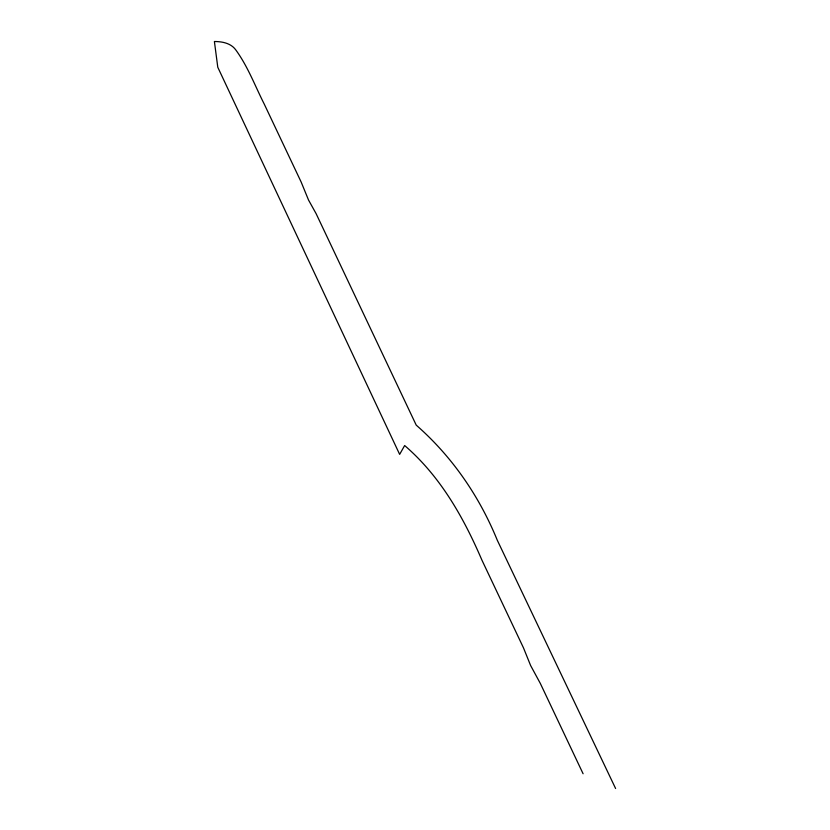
<?xml version="1.0" encoding="UTF-8"?>
<svg xmlns="http://www.w3.org/2000/svg" width="830" height="830" viewBox="0 0 830 830"><rect width="100%" height="100%" fill="white"/><g stroke="black" fill="none" stroke-linecap="round" stroke-linejoin="round"><path stroke-width="1.25" d="M615.601 788.5L497.284 540.216C479.284 496.133 452.091 456.573 416.224 425.126L316.095 213.621L308.532 200.04L301.145 182.019L264.241 104.082C255.08 85.998 247.911 66.618 235.938 50.122C231.082 43.16 222.326 41.552 214.399 41.5L217.782 67.251L399.645 454.373L404.656 445.544C440.346 476.254 463.565 517.422 481.929 560.136L523.481 647.867L530.609 665.504L540.34 683.464L583.096 773.747"/></g></svg>
